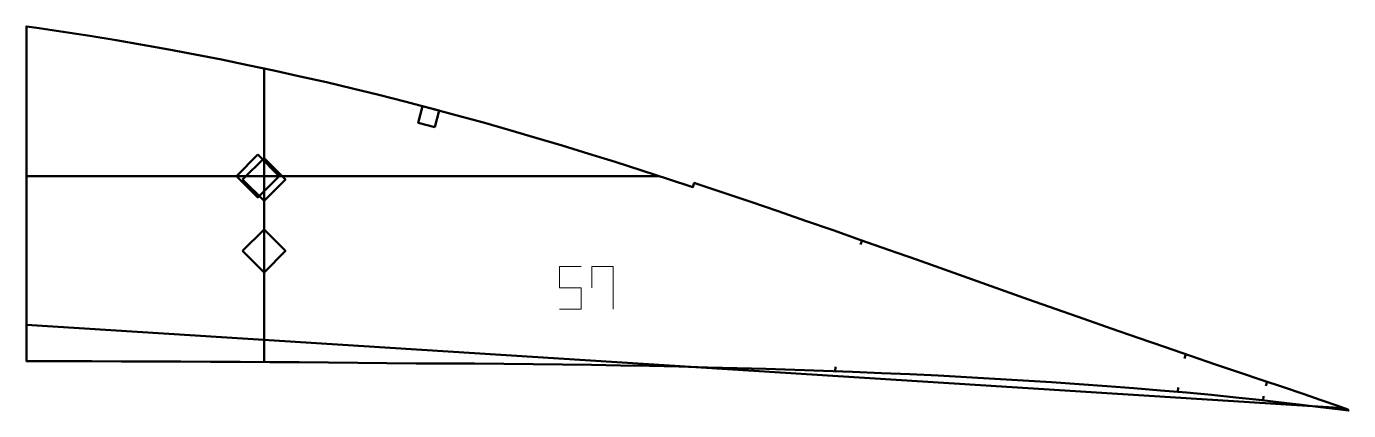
# Model space of a CAD drawing. Header units: metres. Extents: x 321 to 629, y 145 to 235.
import ezdxf

# ---------------------------------------------------------------- set-up
doc = ezdxf.new("R2010")
doc.units = ezdxf.units.M
doc.layers.add('Layer', color=1, linetype='Continuous', lineweight=50)
doc.layers.add('NumLabel', color=1, linetype='Continuous', lineweight=15)

msp = doc.modelspace()

# ---------------------------------------------------------------- linework, layer by layer
at = {"layer": 'Layer', "color": 7}
for p, q in [((376.28, 156.61), (376.28, 225.09)), ((376.28, 193.17), (376.28, 205.17)), ((320.89, 200), (468.42, 200)), ((368.83, 200), (380.83, 200)), ((376.28, 176.52), (376.28, 188.52)), ((320.89, 165.25), (628.09, 145.87))]:
    msp.add_line(p, q, dxfattribs=at)
at = {"layer": 'Layer'}
for p, q in [((515.71, 184.97), (515.38, 184.03)), ((591.18, 158.42), (590.86, 157.47)), ((509.52, 155.45), (509.45, 154.45)), ((610.13, 152.03), (609.82, 151.08)), ((589.42, 150.64), (589.32, 149.64)), ((609.31, 148.65), (609.22, 147.65))]:
    msp.add_line(p, q, dxfattribs=at)
for points in [[(628.99, 145.56), (626.63, 146.38), (622.78, 147.72), (618.57, 149.18), (613.98, 150.74), (609.01, 152.4), (603.7, 154.18), (598.09, 156.06), (592.25, 158.05), (586.22, 160.12), (580.05, 162.25), (573.77, 164.44), (567.41, 166.67), (560.98, 168.94), (554.5, 171.23), (547.99, 173.54), (541.46, 175.86), (534.92, 178.18), (528.4, 180.5), (521.9, 182.79), (515.42, 185.07), (508.97, 187.33), (502.54, 189.57), (496.15, 191.77), (489.79, 193.94), (483.46, 196.08), (477.17, 198.19), (476.57, 198.38), (476.26, 197.43), (470.59, 199.3), (464.37, 201.31), (458.16, 203.29), (451.99, 205.21), (445.83, 207.09), (439.69, 208.93), (433.57, 210.71), (427.45, 212.45), (421.34, 214.13), (415.24, 215.77), (409.14, 217.36), (403.04, 218.91), (396.93, 220.4), (390.83, 221.85), (384.72, 223.24), (378.61, 224.59), (372.49, 225.89), (366.36, 227.15), (360.23, 228.35), (354.09, 229.51), (347.95, 230.61), (341.8, 231.67), (335.64, 232.68), (329.48, 233.64), (323.31, 234.55), (320.89, 234.89), (320.89, 156.84), (322.26, 156.83), (329.21, 156.81), (336.15, 156.79), (343.08, 156.77), (350, 156.75), (356.91, 156.72), (363.83, 156.68), (370.75, 156.64), (377.64, 156.6), (384.49, 156.54), (391.33, 156.47), (398.16, 156.39), (404.95, 156.33), (411.75, 156.3), (418.56, 156.28), (425.37, 156.24), (432.18, 156.17), (439.02, 156.1), (445.86, 156.02), (452.65, 155.94), (459.42, 155.83), (466.19, 155.69), (472.98, 155.53), (479.79, 155.37), (486.57, 155.2), (493.3, 155.02), (500.01, 154.8), (506.73, 154.55), (513.48, 154.29), (520.21, 154.03), (526.88, 153.75), (533.49, 153.44), (540.07, 153.09), (546.68, 152.7), (553.3, 152.29), (559.87, 151.88), (566.36, 151.45), (572.76, 150.99), (579.08, 150.5), (585.28, 149.99), (591.34, 149.47), (597.2, 148.92), (602.85, 148.35), (608.26, 147.76), (613.4, 147.18), (618.2, 146.62), (622.62, 146.1), (626.65, 145.6), (629.13, 145.29), (628.99, 145.56)], [(416.13, 211.41), (412.26, 212.42), (413.27, 216.29), (417.14, 215.28), (416.13, 211.41)], [(374.83, 205), (379.83, 200), (374.83, 195), (369.83, 200), (374.83, 205)], [(371.28, 199.17), (376.28, 204.17), (381.28, 199.17), (376.28, 194.17), (371.28, 199.17)], [(371.28, 182.52), (376.28, 187.52), (381.28, 182.52), (376.28, 177.52), (371.28, 182.52)]]:
    msp.add_lwpolyline(points, close=True, dxfattribs=at)
at = {"layer": 'NumLabel', "color": 1}
for points in [[(450.19, 178.91), (445.19, 178.91), (445.19, 173.91), (450.19, 173.91), (450.19, 168.91), (445.19, 168.91)], [(452.69, 173.91), (452.69, 178.91), (457.69, 178.91), (457.69, 168.91)]]:
    msp.add_lwpolyline(points, dxfattribs=at)

doc.saveas('drawing.dxf')
